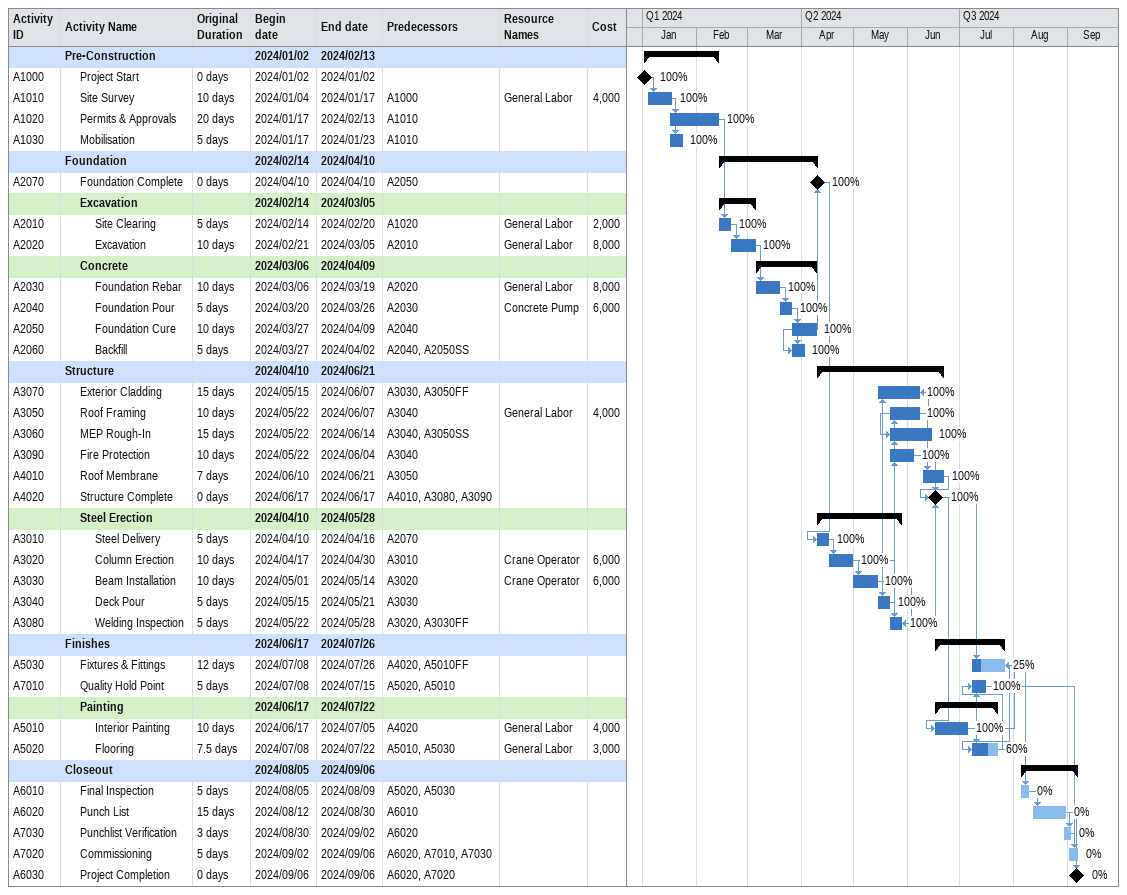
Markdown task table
| ID | Level | Task | Original duration | Start | Finish | Predecessors | Resources | % complete | Cost |
|---|---|---|---|---|---|---|---|---|---|
|  | 1 | **Pre-Construction** |  | 2024-01-02 | 2024-02-13 |  |  |  |  |
| A1000 | 2 | Project Start | 0d | 2024-01-02 | 2024-01-02 |  |  | 100 |  |
| A1010 | 2 | Site Survey | 10d | 2024-01-04 | 2024-01-17 | A1000 | General Labor | 100 | 4000 |
| A1020 | 2 | Permits & Approvals | 20d | 2024-01-17 | 2024-02-13 | A1010 |  | 100 |  |
| A1030 | 2 | Mobilisation | 5d | 2024-01-17 | 2024-01-23 | A1010 |  | 100 |  |
|  | 1 | **Foundation** |  | 2024-02-14 | 2024-04-10 |  |  |  |  |
| A2070 | 2 | Foundation Complete | 0d | 2024-04-10 | 2024-04-10 | A2050 |  | 100 |  |
|  | 2 | **Excavation** |  | 2024-02-14 | 2024-03-05 |  |  |  |  |
| A2010 | 3 | Site Clearing | 5d | 2024-02-14 | 2024-02-20 | A1020 | General Labor | 100 | 2000 |
| A2020 | 3 | Excavation | 10d | 2024-02-21 | 2024-03-05 | A2010 | General Labor | 100 | 8000 |
|  | 2 | **Concrete** |  | 2024-03-06 | 2024-04-09 |  |  |  |  |
| A2030 | 3 | Foundation Rebar | 10d | 2024-03-06 | 2024-03-19 | A2020 | General Labor | 100 | 8000 |
| A2040 | 3 | Foundation Pour | 5d | 2024-03-20 | 2024-03-26 | A2030 | Concrete Pump | 100 | 6000 |
| A2050 | 3 | Foundation Cure | 10d | 2024-03-27 | 2024-04-09 | A2040 |  | 100 |  |
| A2060 | 3 | Backfill | 5d | 2024-03-27 | 2024-04-02 | A2040, A2050SS |  | 100 |  |
|  | 1 | **Structure** |  | 2024-04-10 | 2024-06-21 |  |  |  |  |
| A3070 | 2 | Exterior Cladding | 15d | 2024-05-15 | 2024-06-07 | A3030, A3050FF |  | 100 |  |
| A3050 | 2 | Roof Framing | 10d | 2024-05-22 | 2024-06-07 | A3040 | General Labor | 100 | 4000 |
| A3060 | 2 | MEP Rough-In | 15d | 2024-05-22 | 2024-06-14 | A3040, A3050SS |  | 100 |  |
| A3090 | 2 | Fire Protection | 10d | 2024-05-22 | 2024-06-04 | A3040 |  | 100 |  |
| A4010 | 2 | Roof Membrane | 7d | 2024-06-10 | 2024-06-21 | A3050 |  | 100 |  |
| A4020 | 2 | Structure Complete | 0d | 2024-06-17 | 2024-06-17 | A4010, A3080, A3090 |  | 100 |  |
|  | 2 | **Steel Erection** |  | 2024-04-10 | 2024-05-28 |  |  |  |  |
| A3010 | 3 | Steel Delivery | 5d | 2024-04-10 | 2024-04-16 | A2070 |  | 100 |  |
| A3020 | 3 | Column Erection | 10d | 2024-04-17 | 2024-04-30 | A3010 | Crane Operator | 100 | 6000 |
| A3030 | 3 | Beam Installation | 10d | 2024-05-01 | 2024-05-14 | A3020 | Crane Operator | 100 | 6000 |
| A3040 | 3 | Deck Pour | 5d | 2024-05-15 | 2024-05-21 | A3030 |  | 100 |  |
| A3080 | 3 | Welding Inspection | 5d | 2024-05-22 | 2024-05-28 | A3020, A3030FF |  | 100 |  |
|  | 1 | **Finishes** |  | 2024-06-17 | 2024-07-26 |  |  |  |  |
| A5030 | 2 | Fixtures & Fittings | 12d | 2024-07-08 | 2024-07-26 | A4020, A5010FF |  | 25 |  |
| A7010 | 2 | Quality Hold Point | 5d | 2024-07-08 | 2024-07-15 | A5020, A5010 |  | 100 |  |
|  | 2 | **Painting** |  | 2024-06-17 | 2024-07-22 |  |  |  |  |
| A5010 | 3 | Interior Painting | 10d | 2024-06-17 | 2024-07-05 | A4020 | General Labor | 100 | 4000 |
| A5020 | 3 | Flooring | 7.5d | 2024-07-08 | 2024-07-22 | A5010, A5030 | General Labor | 60 | 3000 |
|  | 1 | **Closeout** |  | 2024-08-05 | 2024-09-06 |  |  |  |  |
| A6010 | 2 | Final Inspection | 5d | 2024-08-05 | 2024-08-09 | A5020, A5030 |  | 0 |  |
| A6020 | 2 | Punch List | 15d | 2024-08-12 | 2024-08-30 | A6010 |  | 0 |  |
| A7030 | 2 | Punchlist Verification | 3d | 2024-08-30 | 2024-09-02 | A6020 |  | 0 |  |
| A7020 | 2 | Commissioning | 5d | 2024-09-02 | 2024-09-06 | A6020, A7010, A7030 |  | 0 |  |
| A6030 | 2 | Project Completion | 0d | 2024-09-06 | 2024-09-06 | A6020, A7020 |  | 0 |  |
